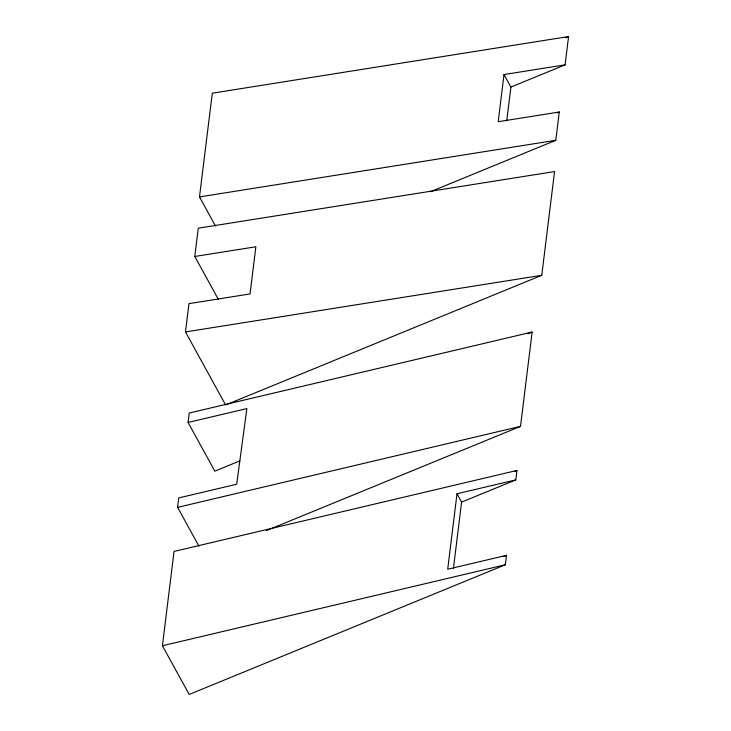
<?xml version="1.0" encoding="UTF-8"?>
<svg xmlns="http://www.w3.org/2000/svg" width="731" height="731" viewBox="0 0 731 731"><rect width="100%" height="100%" fill="white"/><g stroke="black" fill="none" stroke-linecap="round" stroke-linejoin="round"><path stroke-width="1.1" d="M215.453 225.952L199.499 196.931L212.292 93.184L568.581 36.55L565.09 64.849L510.896 87.071L506.738 120.761M225.632 404.974L185.482 331.938L188.964 303.639L250.048 293.935L255.859 246.776L194.784 256.48L198.275 228.191L554.564 171.557L541.762 275.304L226.683 404.545M198.914 546.103L177.606 507.351L178.766 497.921L236.698 484.233L246.859 408.583L188.077 422.463L214.841 471.157L239.859 460.895M188.077 422.463L189.238 413.033L532.141 332.048L520.509 426.365L266.55 530.542M515.794 479.892L457.012 493.772L447.701 569.221L506.492 555.341L505.322 564.771L189.192 694.45L162.419 645.756L174.051 551.439L516.954 470.453L515.794 479.892L461.599 502.115L453.403 568.563M565.09 64.849L504.015 74.553L498.195 121.711L559.279 112.007L555.788 140.297L430.385 191.741M565.419 37.848L568.581 36.55M557.196 112.857L559.279 112.007M527.928 333.775L532.141 332.048M514.843 471.321L516.954 470.453M503.357 556.62L506.492 555.341M177.606 507.351L520.509 426.365M162.419 645.756L505.322 564.771M199.499 196.931L555.788 140.297M185.482 331.938L541.762 275.304M504.015 74.553L510.896 87.071M457.012 493.772L461.599 502.115M194.784 256.48L218.432 299.509"/></g></svg>
